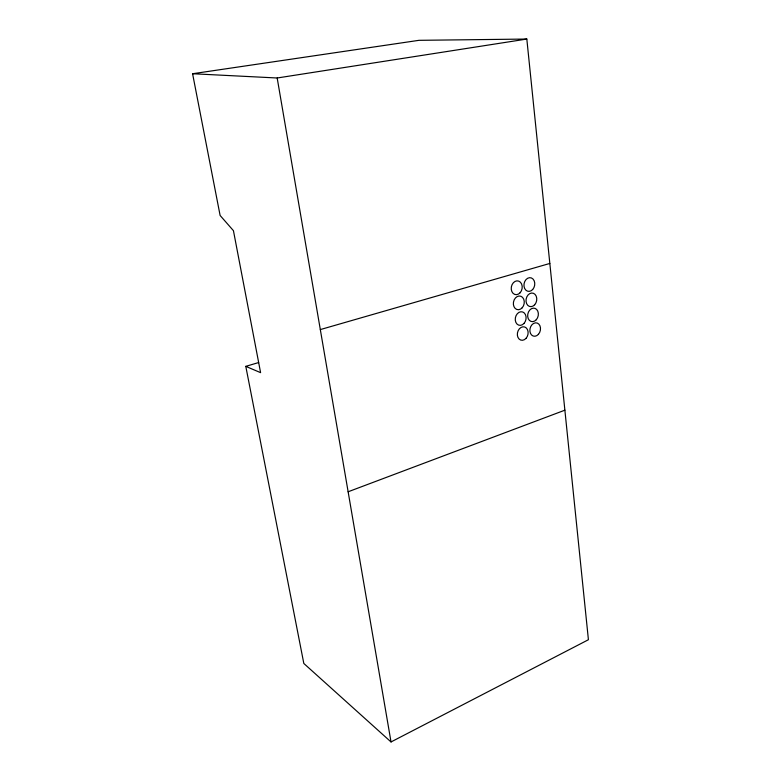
<?xml version="1.0" encoding="UTF-8"?>
<svg xmlns="http://www.w3.org/2000/svg" width="781" height="781" viewBox="0 0 781 781"><rect width="100%" height="100%" fill="white"/><g stroke="black" fill="none" stroke-linecap="round" stroke-linejoin="round"><path stroke-width="1.17" d="M391.027 741.95L588.415 639.727L526.824 39.05L418.938 40.329L192.585 73.736L220.115 215.468L233.441 230.688L260.6 372.654L245.79 366.357L303.819 663.459L391.027 741.95L277.177 77.993L192.585 73.736M348.131 491.776L564.878 410.181M245.79 366.357L258.648 362.55M320.317 329.582L549.834 263.451M277.177 77.993L526.824 39.05M534.673 304.775A6.873 5.311 -77.8 0 0 533.452 293.305A6.873 5.311 -77.8 0 0 526.052 301.456A6.873 5.311 -77.8 0 0 534.673 304.775M522.157 307.821A6.922 5.389 -77.6 0 0 520.898 296.282A6.922 5.389 -77.6 0 0 513.4 304.502A6.922 5.389 -77.6 0 0 522.157 307.821M524.002 323.432A6.883 5.34 -76.7 0 0 522.753 312A6.883 5.34 -76.7 0 0 515.294 320.22A6.883 5.34 -76.7 0 0 524.002 323.432M536.274 319.751A6.834 5.262 -76.9 0 0 535.063 308.388A6.834 5.262 -76.9 0 0 527.702 316.539A6.834 5.262 -76.9 0 0 536.274 319.751M526.033 338.358A6.844 5.301 -75.8 0 0 524.793 327.024A6.844 5.301 -75.8 0 0 517.383 335.254A6.844 5.301 -75.8 0 0 526.033 338.358M538.431 334.327A6.804 5.223 -76.1 0 0 537.24 323.061A6.804 5.223 -76.1 0 0 529.908 331.222A6.804 5.223 -76.1 0 0 538.431 334.327M520.087 292.787A6.961 5.428 -78.5 0 0 518.809 281.14A6.961 5.428 -78.5 0 0 511.272 289.351A6.961 5.428 -78.5 0 0 520.087 292.787M532.662 289.526A6.912 5.35 -78.7 0 0 531.431 277.958A6.912 5.35 -78.7 0 0 523.992 286.1A6.912 5.35 -78.7 0 0 532.662 289.526"/></g></svg>
